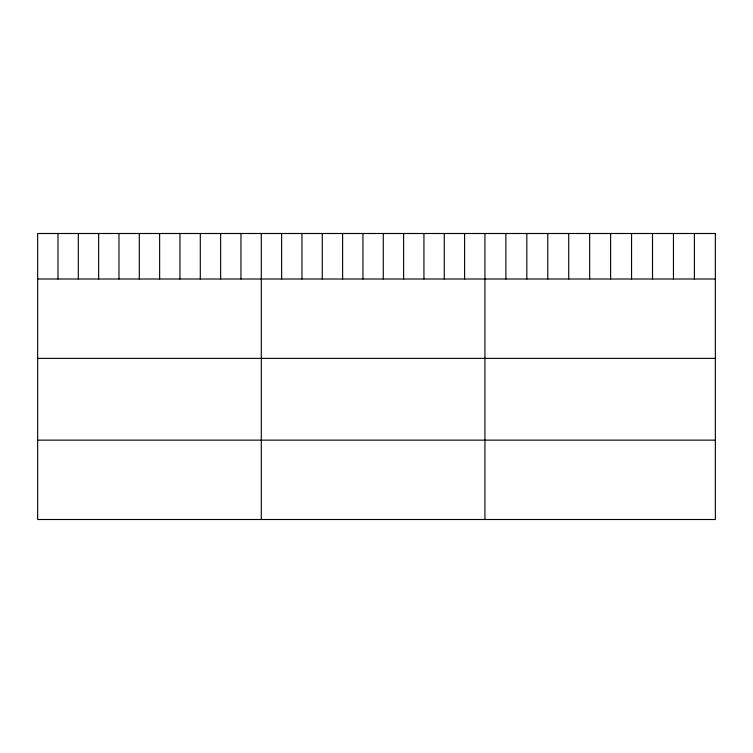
<?xml version="1.0" encoding="UTF-8"?>
<svg xmlns="http://www.w3.org/2000/svg" width="753" height="753" viewBox="0 0 753 753"><rect width="100%" height="100%" fill="white"/><g stroke="black" fill="none" stroke-linecap="round" stroke-linejoin="round"><path stroke-width="1.13" d="M37.65 279.005L715.35 279.005M37.65 358.372L715.35 358.372M37.65 440.138L715.35 440.138M694.407 233.496L694.407 279.005M673.455 233.496L673.455 279.005M652.512 233.496L652.512 279.005M631.56 233.496L631.56 279.005M610.617 233.496L610.617 279.005M589.665 233.496L589.665 279.005M568.722 233.496L568.722 279.005M547.77 233.496L547.77 279.005M526.827 233.496L526.827 279.005M505.875 233.496L505.875 279.005M484.932 233.496L484.932 519.504M464.601 233.496L464.601 279.005M444.27 233.496L444.27 279.005M423.939 233.496L423.939 279.005M403.608 233.496L403.608 279.005M383.277 233.496L383.277 279.005M362.946 233.496L362.946 279.005M342.615 233.496L342.615 279.005M322.284 233.496L322.284 279.005M301.953 233.496L301.953 279.005M281.622 233.496L281.622 279.005M261.291 233.496L261.291 519.504M240.96 233.496L240.96 279.005M220.629 233.496L220.629 279.005M200.298 233.496L200.298 279.005M179.967 233.496L179.967 279.005M159.636 233.496L159.636 279.005M139.305 233.496L139.305 279.005M118.974 233.496L118.974 279.005M98.643 233.496L98.643 279.005M78.312 233.496L78.312 279.005M57.981 233.496L57.981 279.005M715.35 233.496L37.65 233.496L37.65 519.504L715.35 519.504L715.35 233.496"/></g></svg>
